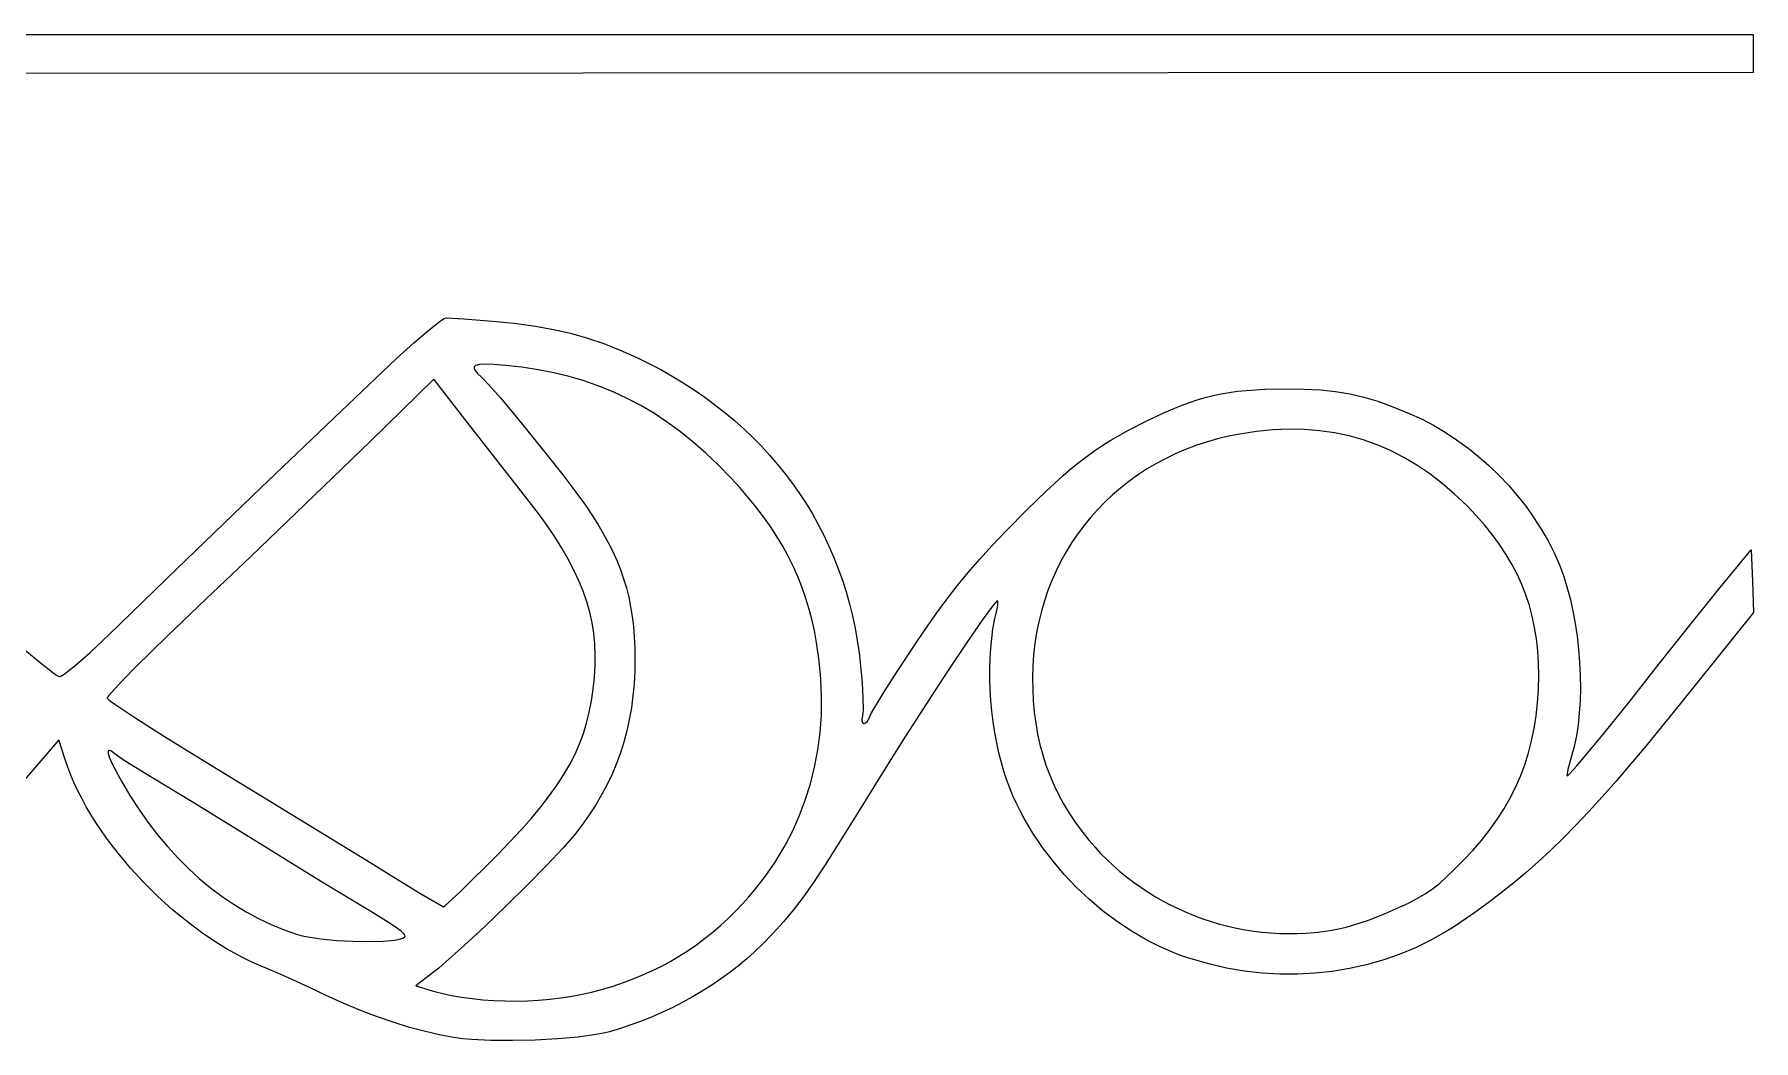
# Model space of a CAD drawing. Extents: x 0 to 2298, y -1889 to 396.
# Drawn here: x 1303 to 2298, y -218 to 365 of the extents above; entities that cross this region are included whole.
import ezdxf

# ---------------------------------------------------------------- set-up
doc = ezdxf.new("R2010")
doc.units = 0

msp = doc.modelspace()

# ---------------------------------------------------------------- linework, layer by layer
at = {"layer": 'Layer 1'}
for p, q in [((1162.2583, 365.0063), (2298.0583, 365.0063)), ((2298.0583, 365.0063), (2298.0583, 353.9145)), ((2298.0583, 353.9145), (2298.0583, 342.8227)), ((2298.0583, 342.8227), (1162.2583, 342.379028)), ((1537.963328, 198.986012), (1540.129264, 200.371195)), ((1540.129264, 200.371195), (1541.37752, 200.854298)), ((1541.37752, 200.854298), (1551.415577, 200.161061)), ((1551.415577, 200.161061), (1570.43802, 198.635938)), ((1522.566493, 186.348253), (1531.367157, 193.894161)), ((1531.367157, 193.894161), (1535.001897, 196.794938)), ((1535.001897, 196.794938), (1537.963328, 198.986012)), ((1570.43802, 198.635938), (1582.033723, 197.476066)), ((1582.033723, 197.476066), (1592.95092, 195.970441)), ((1592.95092, 195.970441), (1603.322192, 194.085268)), ((1603.322192, 194.085268), (1613.28012, 191.786752)), ((1613.28012, 191.786752), (1622.957286, 189.041096)), ((1512.53882, 177.117798), (1522.566493, 186.348253)), ((1622.957286, 189.041096), (1632.48627, 185.814506)), ((1632.48627, 185.814506), (1641.999654, 182.073185)), ((1641.999654, 182.073185), (1651.63002, 177.783338)), ((1480.424711, 146.667148), (1512.53882, 177.117798)), ((1557.647814, 172.656227), (1557.372034, 172.106673)), ((1557.372034, 172.106673), (1557.400411, 171.442086)), ((1557.400411, 171.442086), (1557.723847, 170.658239)), ((1558.23685, 173.094971), (1557.647814, 172.656227)), ((1557.723847, 170.658239), (1559.219499, 168.715873)), ((1559.148241, 173.427129), (1558.23685, 173.094971)), ((1560.391085, 173.656927), (1559.148241, 173.427129)), ((1563.907528, 173.826337), (1560.391085, 173.656927)), ((1568.85897, 173.636996), (1563.907528, 173.826337)), ((1575.3182, 173.1227), (1568.85897, 173.636996)), ((1584.996321, 172.105162), (1575.3182, 173.1227)), ((1594.407662, 170.711976), (1584.996321, 172.105162)), ((1603.566194, 168.936645), (1594.407662, 170.711976)), ((1651.63002, 177.783338), (1658.61561, 174.352861)), ((1658.61561, 174.352861), (1665.429177, 170.759704)), ((1665.429177, 170.759704), (1672.068975, 167.006262)), ((1534.0573, 165.13714), (1497.2325, 129.19974)), ((1553.357, 140.29154), (1534.0573, 165.13714)), ((1559.219499, 168.715873), (1561.7862, 166.24578)), ((1561.7862, 166.24578), (1565.943457, 161.952038)), ((1565.943457, 161.952038), (1572.583371, 154.356751)), ((1612.485892, 166.772667), (1603.566194, 168.936645)), ((1621.180728, 164.213545), (1612.485892, 166.772667)), ((1629.664674, 161.252778), (1621.180728, 164.213545)), ((1637.951703, 157.883867), (1629.664674, 161.252778)), ((1672.068975, 167.006262), (1678.533257, 163.094933)), ((1678.533257, 163.094933), (1684.820277, 159.028112)), ((2004.473708, 158.740063), (2015.29686, 159.392568)), ((2015.29686, 159.392568), (2027.419824, 159.592738)), ((2027.419824, 159.592738), (2038.059289, 159.446725)), ((2038.059289, 159.446725), (2047.565312, 158.965358)), ((1572.583371, 154.356751), (1580.944248, 144.40099)), ((1646.055787, 154.100313), (1637.951703, 157.883867)), ((1653.990901, 149.895616), (1646.055787, 154.100313)), ((1661.771015, 145.263277), (1653.990901, 149.895616)), ((1684.820277, 159.028112), (1690.928287, 154.808197)), ((1690.928287, 154.808197), (1696.855541, 150.437584)), ((1696.855541, 150.437584), (1702.600292, 145.918669)), ((1957.116929, 145.962852), (1966.900252, 150.046888)), ((1966.900252, 150.046888), (1971.574192, 151.768174)), ((1971.574192, 151.768174), (1976.163642, 153.288636)), ((1976.163642, 153.288636), (1980.714097, 154.618025)), ((1980.714097, 154.618025), (1985.271049, 155.766088)), ((1985.271049, 155.766088), (1989.879993, 156.742575)), ((1989.879993, 156.742575), (1994.586421, 157.557233)), ((1994.586421, 157.557233), (1999.435829, 158.219813)), ((1999.435829, 158.219813), (2004.473708, 158.740063)), ((2047.565312, 158.965358), (2056.260247, 158.083646)), ((2056.260247, 158.083646), (2064.466449, 156.736599)), ((2064.466449, 156.736599), (2072.506273, 154.859226)), ((2072.506273, 154.859226), (2080.702074, 152.386535)), ((2080.702074, 152.386535), (2089.376206, 149.253536)), ((1433.981195, 102.220148), (1480.424711, 146.667148)), ((1589.2944, 94.37144), (1553.357, 140.29154)), ((1580.944248, 144.40099), (1590.264394, 133.025826)), ((1669.410104, 140.196797), (1661.771015, 145.263277)), ((1676.922139, 134.689677), (1669.410104, 140.196797)), ((1702.600292, 145.918669), (1708.160794, 141.25385)), ((1708.160794, 141.25385), (1713.535299, 136.445522)), ((1935.85533, 135.493249), (1946.449724, 140.958538)), ((1946.449724, 140.958538), (1957.116929, 145.962852)), ((2089.376206, 149.253536), (2098.851024, 145.395238)), ((2098.851024, 145.395238), (2105.910788, 142.154304)), ((2105.910788, 142.154304), (2112.850967, 138.517898)), ((1590.264394, 133.025826), (1599.782116, 121.172332)), ((1684.321094, 128.735416), (1676.922139, 134.689677)), ((1713.535299, 136.445522), (1718.722062, 131.496083)), ((1718.722062, 131.496083), (1723.719334, 126.407928)), ((1921.468277, 126.942719), (1926.124015, 129.887568)), ((1926.124015, 129.887568), (1935.85533, 135.493249)), ((1987.756157, 130.567311), (1981.441346, 128.764015)), ((1994.21062, 132.119255), (1987.756157, 130.567311)), ((2000.7999, 133.41424), (1994.21062, 132.119255)), ((2010.495332, 134.856665), (2000.7999, 133.41424)), ((2019.95452, 135.771687), (2010.495332, 134.856665)), ((2029.185586, 136.157031), (2019.95452, 135.771687)), ((2038.196656, 136.010423), (2029.185586, 136.157031)), ((2046.995854, 135.329588), (2038.196656, 136.010423)), ((2055.591302, 134.112252), (2046.995854, 135.329588)), ((2063.991126, 132.35614), (2055.591302, 134.112252)), ((2072.20345, 130.058977), (2063.991126, 132.35614)), ((2080.236397, 127.218491), (2072.20345, 130.058977)), ((2112.850967, 138.517898), (2119.650763, 134.506494)), ((2119.650763, 134.506494), (2126.289379, 130.140563)), ((2126.289379, 130.140563), (2132.746019, 125.440577)), ((1497.2325, 129.19974), (1454.251762, 87.605477)), ((1599.782116, 121.172332), (1608.73572, 109.781579)), ((1691.62094, 122.327516), (1684.321094, 128.735416)), ((1698.835651, 115.459477), (1691.62094, 122.327516)), ((1723.719334, 126.407928), (1728.525371, 121.183454)), ((1728.525371, 121.183454), (1733.138424, 115.825059)), ((1907.794824, 117.111201), (1912.349176, 120.59028)), ((1912.349176, 120.59028), (1916.891829, 123.855537)), ((1916.891829, 123.855537), (1921.468277, 126.942719)), ((1963.383157, 121.902061), (1957.675287, 119.149406)), ((1969.250013, 124.425784), (1963.383157, 121.902061)), ((1975.27102, 126.71497), (1969.250013, 124.425784)), ((1981.441346, 128.764015), (1975.27102, 126.71497)), ((2088.098091, 123.832405), (2080.236397, 127.218491)), ((2095.796657, 119.898446), (2088.098091, 123.832405)), ((2103.340219, 115.414338), (2095.796657, 119.898446)), ((2132.746019, 125.440577), (2138.999885, 120.427009)), ((2138.999885, 120.427009), (2145.030182, 115.12033)), ((1608.73572, 109.781579), (1616.363512, 99.794637)), ((1705.9792, 108.1248), (1698.835651, 115.459477)), ((1733.138424, 115.825059), (1737.556748, 110.335138)), ((1737.556748, 110.335138), (1741.778595, 104.716088)), ((1898.46905, 109.3686), (1903.18328, 113.382555)), ((1903.18328, 113.382555), (1907.794824, 117.111201)), ((1941.553925, 109.573909), (1936.530333, 105.961584)), ((1946.755838, 112.979725), (1941.553925, 109.573909)), ((1952.131236, 116.173426), (1946.755838, 112.979725)), ((1957.675287, 119.149406), (1952.131236, 116.173426)), ((2110.7369, 110.377809), (2103.340219, 115.414338)), ((2117.994824, 104.786582), (2110.7369, 110.377809)), ((2145.030182, 115.12033), (2150.816112, 109.541013)), ((2150.816112, 109.541013), (2156.336878, 103.709529)), ((1385.166742, 55.235973), (1433.981195, 102.220148)), ((1616.363512, 99.794637), (1621.9038, 92.15258)), ((1711.184936, 102.41073), (1705.9792, 108.1248)), ((1716.075788, 96.737929), (1711.184936, 102.41073)), ((1741.778595, 104.716088), (1745.802219, 98.970306)), ((1877.675399, 89.744776), (1888.550558, 100.341777)), ((1888.550558, 100.341777), (1898.46905, 109.3686)), ((1931.689893, 102.148354), (1927.03744, 98.139826)), ((1936.530333, 105.961584), (1931.689893, 102.148354)), ((2125.122116, 98.638384), (2117.994824, 104.786582)), ((2156.336878, 103.709529), (2161.571683, 97.646351)), ((1594.687297, 87.32515), (1589.2944, 94.37144)), ((1621.9038, 92.15258), (1625.625015, 86.637555)), ((1720.659232, 91.090475), (1716.075788, 96.737929)), ((1724.942741, 85.452445), (1720.659232, 91.090475)), ((1745.802219, 98.970306), (1749.625873, 93.100187)), ((1749.625873, 93.100187), (1753.24781, 87.10813)), ((1865.479624, 77.291638), (1877.675399, 89.744776)), ((1922.577808, 93.941604), (1918.315829, 89.559295)), ((1927.03744, 98.139826), (1922.577808, 93.941604)), ((2132.1269, 91.93094), (2125.122116, 98.638384)), ((2137.457411, 86.325783), (2132.1269, 91.93094)), ((2161.571683, 97.646351), (2166.499731, 91.371951)), ((2166.499731, 91.371951), (2171.100226, 84.906801)), ((1454.251762, 87.605477), (1427.853286, 62.31617)), ((1599.64053, 80.47936), (1594.687297, 87.32515)), ((1604.161573, 73.810998), (1599.64053, 80.47936)), ((1625.625015, 86.637555), (1629.056696, 81.224564)), ((1629.056696, 81.224564), (1632.205666, 75.890861)), ((1728.933789, 79.807917), (1724.942741, 85.452445)), ((1732.63985, 74.140967), (1728.933789, 79.807917)), ((1753.24781, 87.10813), (1756.666284, 80.996529)), ((1756.666284, 80.996529), (1759.879547, 74.767783)), ((1910.404167, 80.264833), (1906.76415, 75.363893)), ((1914.256337, 84.998503), (1910.404167, 80.264833)), ((1918.315829, 89.559295), (1914.256337, 84.998503)), ((2142.389853, 80.729075), (2137.457411, 86.325783)), ((2146.931698, 75.123268), (2142.389853, 80.729075)), ((2171.100226, 84.906801), (2175.352369, 78.271372)), ((1608.2579, 67.296993), (1604.161573, 73.810998)), ((1632.205666, 75.890861), (1635.078752, 70.613699)), ((1635.078752, 70.613699), (1637.682775, 65.370331)), ((1736.068399, 68.435673), (1732.63985, 74.140967)), ((1759.879547, 74.767783), (1762.885854, 68.424287)), ((1857.405146, 68.7817), (1865.479624, 77.291638)), ((1903.341122, 70.301286), (1900.139915, 65.082618)), ((1906.76415, 75.363893), (1903.341122, 70.301286)), ((2151.090422, 69.490817), (2146.931698, 75.123268)), ((2175.352369, 78.271372), (2179.235364, 71.486137)), ((2179.235364, 71.486137), (2182.728415, 64.571569)), ((1427.853286, 62.31617), (1402.2867, 38.02514)), ((1611.936985, 60.914272), (1608.2579, 67.296993)), ((1615.206302, 54.639762), (1611.936985, 60.914272)), ((1637.682775, 65.370331), (1640.02456, 60.138012)), ((1640.02456, 60.138012), (1642.110931, 54.893994)), ((1739.226909, 62.676113), (1736.068399, 68.435673)), ((1742.122855, 56.846362), (1739.226909, 62.676113)), ((1762.885854, 68.424287), (1765.683458, 61.968437)), ((1765.683458, 61.968437), (1768.270611, 55.402632)), ((1843.56468, 53.290433), (1850.172955, 60.872286)), ((1850.172955, 60.872286), (1857.405146, 68.7817)), ((1900.139915, 65.082618), (1897.165362, 59.713495)), ((2154.873497, 63.814172), (2151.090422, 69.490817)), ((2158.288399, 58.075786), (2154.873497, 63.814172)), ((2182.728415, 64.571569), (2185.810724, 57.548138)), ((2277.872644, 43.350738), (2296.950544, 66.421638)), ((2296.950544, 66.421638), (2297.616052, 48.231038)), ((1345.93982, 17.173798), (1385.166742, 55.235973)), ((1618.073325, 48.450392), (1615.206302, 54.639762)), ((1642.110931, 54.893994), (1643.948713, 49.61553)), ((1744.76371, 50.9305), (1742.122855, 56.846362)), ((1747.15695, 44.912603), (1744.76371, 50.9305)), ((1768.270611, 55.402632), (1770.645567, 48.729266)), ((1837.361949, 45.763176), (1843.56468, 53.290433)), ((1894.422299, 54.199522), (1891.915557, 48.546304)), ((1897.165362, 59.713495), (1894.422299, 54.199522)), ((2161.3426, 52.258112), (2158.288399, 58.075786)), ((2164.043575, 46.343602), (2161.3426, 52.258112)), ((2185.810724, 57.548138), (2188.108267, 51.428207)), ((2188.108267, 51.428207), (2190.173791, 44.921255)), ((1620.545527, 42.32309), (1618.073325, 48.450392)), ((1622.630384, 36.234783), (1620.545527, 42.32309)), ((1643.948713, 49.61553), (1645.544728, 44.279874)), ((1645.544728, 44.279874), (1646.905801, 38.864279)), ((1749.310047, 38.776748), (1747.15695, 44.912603)), ((1770.645567, 48.729266), (1772.806579, 41.950737)), ((1772.806579, 41.950737), (1774.751901, 35.069441)), ((1831.34639, 38.017551), (1837.361949, 45.763176)), ((1889.64997, 42.759448), (1887.630373, 36.844558)), ((1891.915557, 48.546304), (1889.64997, 42.759448)), ((2166.398798, 40.31471), (2164.043575, 46.343602)), ((2168.415742, 34.153886), (2166.398798, 40.31471)), ((2190.173791, 44.921255), (2192.004048, 38.087398)), ((2260.014832, 20.973051), (2277.872644, 43.350738)), ((2297.616052, 48.231038), (2298.28156, 30.040438)), ((1402.2867, 38.02514), (1379.676767, 16.378818)), ((1624.335369, 30.162399), (1622.630384, 36.234783)), ((1625.667955, 24.082866), (1624.335369, 30.162399)), ((1646.905801, 38.864279), (1648.038756, 33.345999)), ((1648.038756, 33.345999), (1648.950417, 27.702286)), ((1751.230477, 32.507014), (1749.310047, 38.776748)), ((1752.925713, 26.087476), (1751.230477, 32.507014)), ((1774.751901, 35.069441), (1776.479786, 28.087775)), ((1825.29963, 29.780596), (1831.34639, 38.017551)), ((1857.566299, 33.755352), (1851.496134, 25.485884)), ((1859.41302, 35.943276), (1857.566299, 33.755352)), ((1858.786019, 25.589503), (1859.93284, 30.484138)), ((1860.009435, 36.505327), (1859.41302, 35.943276)), ((1859.93284, 30.484138), (1860.470099, 32.952066)), ((1860.376512, 36.695548), (1860.009435, 36.505327)), ((1860.584917, 36.574232), (1860.376512, 36.695548)), ((1860.470099, 32.952066), (1860.736996, 34.920861)), ((1860.712732, 36.224147), (1860.584917, 36.574232)), ((1860.736996, 34.920861), (1860.712732, 36.224147)), ((1885.861598, 30.807239), (1884.348479, 24.653098)), ((1887.630373, 36.844558), (1885.861598, 30.807239)), ((2170.101881, 27.843585), (2168.415742, 34.153886)), ((2192.004048, 38.087398), (2193.595787, 30.986754)), ((2193.595787, 30.986754), (2194.94576, 23.679439)), ((2298.28156, 30.040438), (2255.02356, -23.865662)), ((1626.635617, 17.973112), (1625.667955, 24.082866)), ((1648.950417, 27.702286), (1649.647608, 21.910395)), ((1649.647608, 21.910395), (1650.137153, 15.947578)), ((1754.403229, 19.502212), (1752.925713, 26.087476)), ((1776.479786, 28.087775), (1777.988487, 21.008135)), ((1777.988487, 21.008135), (1779.276258, 13.832918)), ((1812.239024, 10.740838), (1819.003299, 20.779346)), ((1819.003299, 20.779346), (1825.29963, 29.780596)), ((1851.496134, 25.485884), (1842.711942, 12.713826)), ((1857.091595, 14.985245), (1857.839696, 20.411832)), ((1857.839696, 20.411832), (1858.786019, 25.589503)), ((1884.348479, 24.653098), (1883.09585, 18.387739)), ((2171.464691, 21.366257), (2170.101881, 27.843585)), ((2172.511643, 14.704357), (2171.464691, 21.366257)), ((2194.94576, 23.679439), (2196.050716, 16.22557)), ((2243.488044, 0.092738), (2260.014832, 20.973051)), ((1335.097597, 6.938162), (1345.93982, 17.173798)), ((1379.676767, 16.378818), (1361.330237, -1.71121)), ((1627.245828, 11.810064), (1626.635617, 17.973112)), ((1627.506063, 5.570651), (1627.245828, 11.810064)), ((1650.137153, 15.947578), (1650.425876, 9.791088)), ((1755.6705, 12.7353), (1754.403229, 19.502212)), ((1757.246691, 2.082108), (1755.6705, 12.7353)), ((1779.276258, 13.832918), (1780.341351, 6.56452)), ((1802.762499, -3.557186), (1812.239024, 10.740838)), ((1842.711942, 12.713826), (1831.759651, -3.734139)), ((1856.539442, 9.343863), (1857.091595, 14.985245)), ((1882.108544, 12.016769), (1881.391395, 5.545792)), ((1883.09585, 18.387739), (1882.108544, 12.016769)), ((2173.250213, 7.840335), (2172.511643, 14.704357)), ((2196.050716, 16.22557), (2196.907406, 8.685264)), ((1296.227793, 9.09069), (1306.120283, 1.035261)), ((1306.120283, 1.035261), (1313.35074, -4.6077)), ((1326.251891, -0.822625), (1335.097597, 6.938162)), ((1627.423796, -0.768199), (1627.506063, 5.570651)), ((1650.5206, 3.41818), (1650.392676, -4.01327)), ((1650.425876, 9.791088), (1650.5206, 3.41818)), ((1758.235038, -8.48725), (1757.246691, 2.082108)), ((1780.341351, 6.56452), (1781.18202, -0.794662)), ((1856.013881, -2.446806), (1856.180962, 3.521806)), ((1856.180962, 3.521806), (1856.539442, 9.343863)), ((1881.391395, 5.545792), (1880.949236, -1.019586)), ((2173.687874, 0.756645), (2173.250213, 7.840335)), ((2173.8321, -6.56426), (2173.687874, 0.756645)), ((2196.907406, 8.685264), (2197.51258, 1.118638)), ((2197.51258, 1.118638), (2197.86299, -6.414191)), ((2226.216035, -21.945265), (2243.488044, 0.092738)), ((1313.35074, -4.6077), (1315.642755, -6.264539)), ((1315.642755, -6.264539), (1316.87932, -7.006302)), ((1316.87932, -7.006302), (1317.327542, -7.010147)), ((1317.327542, -7.010147), (1318.000632, -6.7771)), ((1318.000632, -6.7771), (1319.985025, -5.630225)), ((1319.985025, -5.630225), (1322.759708, -3.62547)), ((1322.759708, -3.62547), (1326.251891, -0.822625)), ((1354.334172, -8.831198), (1349.098064, -14.352413)), ((1361.330237, -1.71121), (1354.334172, -8.831198)), ((1626.271405, -14.368869), (1627.0065, -7.22956)), ((1627.0065, -7.22956), (1627.423796, -0.768199)), ((1650.392676, -4.01327), (1650.006736, -11.257222)), ((1758.640417, -18.956525), (1758.235038, -8.48725)), ((1781.18202, -0.794662), (1782.041636, -10.701024)), ((1794.82494, -15.962676), (1802.762499, -3.557186)), ((1831.759651, -3.734139), (1819.185186, -23.031332)), ((1856.035923, -8.527852), (1856.013881, -2.446806)), ((1856.244815, -14.687212), (1856.035923, -8.527852)), ((1880.949236, -1.019586), (1880.7869, -7.67376)), ((1880.7869, -7.67376), (1880.867976, -14.535455)), ((2173.67038, -14.525771), (2173.8321, -6.56426)), ((2197.86299, -6.414191), (2197.955385, -13.853106)), ((1345.049944, -19.119048), (1344.8312, -19.65226)), ((1344.8312, -19.65226), (1346.073828, -20.803037)), ((1345.853284, -18.038289), (1345.049944, -19.119048)), ((1349.098064, -14.352413), (1345.853284, -18.038289)), ((1625.295517, -21.179318), (1626.271405, -14.368869)), ((1649.359532, -18.323752), (1648.447814, -25.222932)), ((1650.006736, -11.257222), (1649.359532, -18.323752)), ((1758.4677, -29.309469), (1758.640417, -18.956525)), ((1782.041636, -10.701024), (1782.568495, -19.484337)), ((1782.568495, -19.484337), (1782.679412, -26.187937)), ((1789.216649, -25.165409), (1794.82494, -15.962676)), ((1856.638281, -20.890766), (1856.244815, -14.687212)), ((1880.867976, -14.535455), (1881.196343, -21.233047)), ((2173.183054, -22.277361), (2173.67038, -14.525771)), ((2197.955385, -13.853106), (2197.786515, -21.137991)), ((1346.073828, -20.803037), (1349.323379, -23.160048)), ((1349.323379, -23.160048), (1360.969764, -30.910455)), ((1622.51088, -34.016408), (1624.051216, -27.7116)), ((1624.051216, -27.7116), (1625.295517, -21.179318)), ((1648.447814, -25.222932), (1647.268333, -31.964838)), ((1757.721763, -39.529834), (1758.4677, -29.309469)), ((1782.2912, -29.855162), (1781.961912, -31.577859)), ((1782.552896, -28.460888), (1782.2912, -29.855162)), ((1782.679412, -26.187937), (1782.552896, -28.460888)), ((1786.04855, -31.577859), (1786.727924, -29.855162)), ((1786.727924, -29.855162), (1787.532947, -28.156297)), ((1787.532947, -28.156297), (1789.216649, -25.165409)), ((1819.185186, -23.031332), (1805.534473, -44.351069)), ((1857.214047, -27.104393), (1856.638281, -20.890766)), ((1857.969839, -33.293974), (1857.214047, -27.104393)), ((1881.196343, -21.233047), (1881.774926, -27.774011)), ((1881.774926, -27.774011), (1882.606649, -34.165821)), ((2171.218584, -37.184574), (2172.366871, -29.827479)), ((2172.366871, -29.827479), (2173.183054, -22.277361)), ((2197.353133, -28.208728), (2196.651987, -35.0052)), ((2197.786515, -21.137991), (2197.353133, -28.208728)), ((2209.13121, -43.109803), (2226.216035, -21.945265)), ((2255.02356, -23.865662), (2235.851638, -47.394562)), ((1360.969764, -30.910455), (1378.023393, -41.738839)), ((1620.646888, -40.144436), (1622.51088, -34.016408)), ((1645.817838, -38.559543), (1644.093081, -45.01712)), ((1647.268333, -31.964838), (1645.817838, -38.559543)), ((1756.40748, -49.601372), (1757.721763, -39.529834)), ((1781.961912, -31.577859), (1781.986175, -32.988597)), ((1781.986175, -32.988597), (1782.384787, -33.941798)), ((1782.384787, -33.941798), (1782.730973, -34.201328)), ((1782.730973, -34.201328), (1783.178544, -34.291882)), ((1783.178544, -34.291882), (1784.107483, -33.941798)), ((1784.107483, -33.941798), (1785.11961, -32.988597)), ((1785.11961, -32.988597), (1786.04855, -31.577859)), ((1858.903381, -39.425387), (1857.969839, -33.293974)), ((1860.012398, -45.464513), (1858.903381, -39.425387)), ((1882.606649, -34.165821), (1883.694436, -40.41595)), ((2169.734943, -44.357095), (2171.218584, -37.184574)), ((2196.651987, -35.0052), (2195.679828, -41.467291)), ((1316.878002, -43.831932), (1284.268102, -81.765932)), ((1320.649212, -55.145532), (1316.878002, -43.831932)), ((1378.023393, -41.738839), (1398.7373, -54.48056)), ((1615.83745, -52.072925), (1618.431618, -46.146377)), ((1618.431618, -46.146377), (1620.646888, -40.144436)), ((1644.093081, -45.01712), (1642.090813, -51.347645)), ((1754.529726, -59.507835), (1756.40748, -49.601372)), ((1805.534473, -44.351069), (1791.35344, -66.86667)), ((1861.294617, -51.377231), (1860.012398, -45.464513)), ((1883.694436, -40.41595), (1885.041212, -46.531873)), ((1885.041212, -46.531873), (1886.649903, -52.521065)), ((2167.912698, -51.353489), (2169.734943, -44.357095)), ((2194.433407, -47.534884), (2192.909474, -53.147862)), ((2195.679828, -41.467291), (2194.433407, -47.534884)), ((2195.914653, -58.867096), (2209.13121, -43.109803)), ((2235.851638, -47.394562), (2227.02006, -57.928897)), ((1322.189656, -59.67287), (1320.649212, -55.145532)), ((1323.936241, -64.224216), (1322.189656, -59.67287)), ((1345.561235, -50.269506), (1345.460607, -50.828429)), ((1345.460607, -50.828429), (1345.551702, -51.652516)), ((1345.551702, -51.652516), (1346.311663, -54.096181)), ((1345.852937, -49.975746), (1345.561235, -50.269506)), ((1346.335062, -49.94715), (1345.852937, -49.975746)), ((1346.311663, -54.096181), (1347.846317, -57.600499)), ((1347.006961, -50.183717), (1346.335062, -49.94715)), ((1347.867983, -50.685448), (1347.006961, -50.183717)), ((1347.846317, -57.600499), (1350.160863, -62.165472)), ((1350.1548, -52.4844), (1347.867983, -50.685448)), ((1353.035168, -54.498256), (1350.1548, -52.4844)), ((1357.891282, -57.61435), (1353.035168, -54.498256)), ((1370.7855, -65.5727), (1357.891282, -57.61435)), ((1398.7373, -54.48056), (1495.0141, -113.48896)), ((1609.401934, -63.902613), (1612.836762, -57.974772)), ((1612.836762, -57.974772), (1615.83745, -52.072925)), ((1639.807782, -57.561191), (1637.240742, -63.667832)), ((1642.090813, -51.347645), (1639.807782, -57.561191)), ((1752.093375, -69.232975), (1754.529726, -59.507835)), ((1862.747763, -57.129421), (1861.294617, -51.377231)), ((1864.36956, -62.686962), (1862.747763, -57.129421)), ((1886.649903, -52.521065), (1888.523431, -58.390997)), ((1888.523431, -58.390997), (1890.664723, -64.149146)), ((2163.2394, -64.851698), (2165.7486, -58.182208)), ((2165.7486, -58.182208), (2167.912698, -51.353489)), ((2192.909474, -53.147862), (2190.746574, -60.995313)), ((2191.907312, -63.301219), (2195.914653, -58.867096)), ((2227.02006, -57.928897), (2218.611247, -67.723309)), ((1325.881941, -68.79238), (1323.936241, -64.224216)), ((1328.019727, -73.370173), (1325.881941, -68.79238)), ((1350.160863, -62.165472), (1353.2605, -67.7911)), ((1353.2605, -67.7911), (1358.12069, -76.028445)), ((1395.6588, -80.574375), (1370.7855, -65.5727)), ((1605.505343, -69.907141), (1609.401934, -63.902613)), ((1634.386441, -69.677642), (1631.24163, -75.600695)), ((1637.240742, -63.667832), (1634.386441, -69.677642)), ((1749.103301, -78.760544), (1752.093375, -69.232975)), ((1791.35344, -66.86667), (1777.188012, -89.751452)), ((1865.889573, -67.208258), (1864.36956, -62.686962)), ((1867.576491, -71.701569), (1865.889573, -67.208258)), ((1890.664723, -64.149146), (1893.076703, -69.802986)), ((2160.381848, -71.370408), (2163.2394, -64.851698)), ((2190.226647, -63.536037), (2190.161656, -64.305972)), ((2190.161656, -64.305972), (2190.247444, -64.683362)), ((2190.746574, -60.995313), (2190.226647, -63.536037)), ((2190.247444, -64.683362), (2190.755186, -64.409208)), ((2190.755186, -64.409208), (2191.907312, -63.301219)), ((2218.611247, -67.723309), (2210.565083, -76.837915)), ((1330.342573, -77.950405), (1328.019727, -73.370173)), ((1332.843452, -82.525887), (1330.342573, -77.950405)), ((1358.12069, -76.028445), (1363.213225, -83.932711)), ((1596.216389, -82.34903), (1601.119368, -76.039049)), ((1601.119368, -76.039049), (1605.505343, -69.907141)), ((1631.24163, -75.600695), (1627.80306, -81.447065)), ((1745.564379, -88.074294), (1749.103301, -78.760544)), ((1869.425643, -76.162304), (1867.576491, -71.701569)), ((1871.432358, -80.585872), (1869.425643, -76.162304)), ((1893.076703, -69.802986), (1895.762295, -75.359989)), ((1895.762295, -75.359989), (1898.724424, -80.82763)), ((2153.608693, -83.989287), (2157.172696, -77.746788)), ((2157.172696, -77.746788), (2160.381848, -71.370408)), ((2210.565083, -76.837915), (2202.821451, -85.332832)), ((1335.515337, -87.089427), (1332.843452, -82.525887)), ((1338.351201, -91.633838), (1335.515337, -87.089427)), ((1363.213225, -83.932711), (1368.53128, -91.498373)), ((1432.0122, -103.063), (1395.6588, -80.574375)), ((1584.748931, -95.705988), (1590.768784, -88.887779)), ((1590.768784, -88.887779), (1596.216389, -82.34903)), ((1624.067481, -87.226827), (1620.031644, -92.950054)), ((1627.80306, -81.447065), (1624.067481, -87.226827)), ((1741.481483, -97.157976), (1745.564379, -88.074294)), ((1873.591965, -84.967685), (1871.432358, -80.585872)), ((1875.899792, -89.303152), (1873.591965, -84.967685)), ((1880.941421, -97.816687), (1875.899792, -89.303152)), ((1898.724424, -80.82763), (1901.966014, -86.213384)), ((1901.966014, -86.213384), (1905.48999, -91.524724)), ((2149.686591, -90.106352), (2153.608693, -83.989287)), ((2202.821451, -85.332832), (2195.320232, -93.268175)), ((1344.486757, -100.636511), (1338.351201, -91.633838)), ((1368.53128, -91.498373), (1374.068031, -98.719906)), ((1374.068031, -98.719906), (1379.816655, -105.591788)), ((1578.129211, -102.85435), (1584.748931, -95.705988)), ((1615.6923, -98.62682), (1608.989126, -106.299224)), ((1620.031644, -92.950054), (1615.6923, -98.62682)), ((1736.859487, -105.995344), (1741.481483, -97.157976)), ((1777.188012, -89.751452), (1768.26777, -104.16906)), ((1886.519876, -106.089758), (1880.941421, -97.816687)), ((1905.48999, -91.524724), (1909.299278, -96.769125)), ((1909.299278, -96.769125), (1913.3968, -101.95406)), ((2140.75509, -101.997979), (2145.40314, -96.106433)), ((2145.40314, -96.106433), (2149.686591, -90.106352)), ((2195.320232, -93.268175), (2188.00131, -100.704062)), ((1351.193902, -109.476387), (1344.486757, -100.636511)), ((1358.416422, -118.09595), (1351.193902, -109.476387)), ((1379.816655, -105.591788), (1385.770328, -112.108492)), ((1470.029362, -126.549881), (1432.0122, -103.063)), ((1570.882, -110.38356), (1578.129211, -102.85435)), ((1608.989126, -106.299224), (1599.584927, -116.290506)), ((1731.703267, -114.570148), (1736.859487, -105.995344)), ((1768.26777, -104.16906), (1760.605754, -116.246994)), ((1892.597788, -114.085646), (1886.519876, -106.089758)), ((1913.3968, -101.95406), (1916.728684, -105.821364)), ((1916.728684, -105.821364), (1920.190589, -109.560716)), ((2130.3522, -113.48926), (2135.739194, -107.789439)), ((2135.739194, -107.789439), (2140.75509, -101.997979)), ((2180.804568, -107.700608), (2173.669888, -114.31793)), ((2188.00131, -100.704062), (2180.804568, -107.700608)), ((1366.0981, -126.437682), (1358.416422, -118.09595)), ((1385.770328, -112.108492), (1391.922226, -118.264496)), ((1391.922226, -118.264496), (1398.265525, -124.054275)), ((1495.0141, -113.48896), (1511.901381, -123.956848)), ((1549.252978, -131.790436), (1570.882, -110.38326)), ((1570.882, -110.38326), (1570.882, -110.38356)), ((1599.584927, -116.290506), (1588.314186, -127.779179)), ((1726.017696, -122.866141), (1731.703267, -114.570148)), ((1760.605754, -116.246994), (1753.900408, -126.390798)), ((1899.137785, -121.767629), (1892.597788, -114.085646)), ((1920.190589, -109.560716), (1923.777357, -113.170249)), ((1923.777357, -113.170249), (1927.48383, -116.648094)), ((1927.48383, -116.648094), (1931.304849, -119.992382)), ((2120.539431, -123.180722), (2125.148157, -118.756135)), ((2125.148157, -118.756135), (2130.3522, -113.48926)), ((2173.669888, -114.31793), (2166.537154, -120.616143)), ((1374.182718, -134.444065), (1366.0981, -126.437682)), ((1398.265525, -124.054275), (1404.793401, -129.472305)), ((1498.563, -143.8808), (1470.029362, -126.549881)), ((1511.901381, -123.956848), (1525.960225, -132.51141)), ((1588.314186, -127.779179), (1576.011388, -139.943758)), ((1719.807649, -130.867074), (1726.017696, -122.866141)), ((1753.900408, -126.390798), (1747.850175, -135.006014)), ((1906.102498, -129.098987), (1899.137785, -121.767629)), ((1913.454556, -136.043001), (1906.102498, -129.098987)), ((1931.304849, -119.992382), (1935.235255, -123.201245)), ((1935.235255, -123.201245), (1939.269889, -126.272815)), ((1939.269889, -126.272815), (1943.403592, -129.205222)), ((1943.403592, -129.205222), (1947.631207, -131.9966)), ((2112.24485, -130.126951), (2116.310252, -126.919001)), ((2116.310252, -126.919001), (2120.539431, -123.180722)), ((2159.346248, -126.655365), (2152.037052, -132.495712)), ((2166.537154, -120.616143), (2159.346248, -126.655365)), ((1382.614061, -142.057583), (1374.182718, -134.444065)), ((1404.793401, -129.472305), (1411.499031, -134.513061)), ((1411.499031, -134.513061), (1418.375591, -139.17102)), ((1418.375591, -139.17102), (1425.416256, -143.440656)), ((1525.960225, -132.51141), (1539.6031, -140.55296)), ((1540.455783, -140.002703), (1542.431513, -138.272208)), ((1542.431513, -138.272208), (1549.252978, -131.790436)), ((1708.832126, -142.99717), (1713.078, -138.5567)), ((1713.078, -138.5567), (1716.50747, -134.751816)), ((1716.50747, -134.751816), (1719.807649, -130.867074)), ((1747.850175, -135.006014), (1742.153495, -142.498185)), ((1921.15659, -142.56295), (1913.454556, -136.043001)), ((1947.631207, -131.9966), (1951.947574, -134.645078)), ((1951.947574, -134.645078), (1956.347534, -137.148789)), ((1956.347534, -137.148789), (1960.82593, -139.505864)), ((2093.3056, -140.77506), (2098.873599, -138.128627)), ((2098.873599, -138.128627), (2103.742294, -135.575785)), ((2103.742294, -135.575785), (2108.127454, -132.960552)), ((2108.127454, -132.960552), (2112.24485, -130.126951)), ((2144.549451, -138.197299), (2136.823326, -143.820244)), ((2152.037052, -132.495712), (2144.549451, -138.197299)), ((1391.335912, -149.220717), (1382.614061, -142.057583)), ((1400.292054, -155.875951), (1391.335912, -149.220717)), ((1425.416256, -143.440656), (1432.614204, -147.316447)), ((1432.614204, -147.316447), (1439.962609, -150.792867)), ((1509.380946, -150.601729), (1498.563, -143.8808)), ((1539.6031, -140.55296), (1540.455783, -140.002703)), ((1576.011388, -139.943758), (1563.511016, -151.962757)), ((1700.059624, -151.323079), (1704.493968, -147.252088)), ((1704.493968, -147.252088), (1708.832126, -142.99717)), ((1736.508814, -149.272854), (1730.614572, -155.735562)), ((1742.153495, -142.498185), (1736.508814, -149.272854)), ((1929.17123, -148.622115), (1921.15659, -142.56295)), ((1937.461105, -154.183774), (1929.17123, -148.622115)), ((1960.82593, -139.505864), (1965.377602, -141.714434)), ((1965.377602, -141.714434), (1969.997391, -143.772632)), ((1969.997391, -143.772632), (1974.680139, -145.678589)), ((1974.680139, -145.678589), (1979.420687, -147.430435)), ((1979.420687, -147.430435), (1984.213877, -149.026303)), ((1984.213877, -149.026303), (1989.05455, -150.464325)), ((2066.258925, -151.132049), (2075.198236, -148.206585)), ((2075.198236, -148.206585), (2084.595079, -144.615608)), ((2084.595079, -144.615608), (2093.3056, -140.77506)), ((2136.823326, -143.820244), (2128.79856, -149.424662)), ((1409.426272, -161.965766), (1400.292054, -155.875951)), ((1439.962609, -150.792867), (1447.454649, -153.864393)), ((1447.454649, -153.864393), (1455.0835, -156.5255)), ((1455.0835, -156.5255), (1457.793898, -157.281561)), ((1457.793898, -157.281561), (1461.044046, -157.967433)), ((1461.044046, -157.967433), (1468.826939, -159.118207)), ((1468.826939, -159.118207), (1477.758872, -159.957024)), ((1512.94028, -153.009427), (1509.380946, -150.601729)), ((1515.39477, -154.889399), (1512.94028, -153.009427)), ((1514.118902, -159.313615), (1516.0884, -158.74386)), ((1516.8406, -156.322233), (1515.39477, -154.889399)), ((1516.088, -158.7438), (1517.091029, -158.168845)), ((1516.0884, -158.74386), (1516.088, -158.7438)), ((1517.215326, -156.896158), (1516.8406, -156.322233)), ((1517.091029, -158.168845), (1517.328518, -157.80939)), ((1517.373958, -157.388519), (1517.215326, -156.896158)), ((1517.328518, -157.80939), (1517.373958, -157.388519)), ((1563.511016, -151.962757), (1551.647555, -163.01469)), ((1686.14049, -162.448742), (1690.886785, -158.919782)), ((1690.886785, -158.919782), (1695.525197, -155.211769)), ((1695.525197, -155.211769), (1700.059624, -151.323079)), ((1730.614572, -155.735562), (1724.169212, -162.291852)), ((1945.988846, -159.211209), (1937.461105, -154.183774)), ((1950.330238, -161.513117), (1945.988846, -159.211209)), ((1989.05455, -150.464325), (1993.937547, -151.742631)), ((1993.937547, -151.742631), (1998.857709, -152.859353)), ((1998.857709, -152.859353), (2003.809878, -153.812623)), ((2003.809878, -153.812623), (2008.788895, -154.600572)), ((2008.788895, -154.600572), (2013.789602, -155.221333)), ((2013.789602, -155.221333), (2018.806839, -155.673035)), ((2018.806839, -155.673035), (2023.835448, -155.953811)), ((2023.835448, -155.953811), (2028.870271, -156.061793)), ((2028.870271, -156.061793), (2033.906148, -155.995111)), ((2033.906148, -155.995111), (2038.937921, -155.751898)), ((2038.937921, -155.751898), (2043.960432, -155.330285)), ((2043.960432, -155.330285), (2048.968521, -154.728403)), ((2048.968521, -154.728403), (2053.95703, -153.944384)), ((2053.95703, -153.944384), (2058.9208, -152.97636)), ((2058.9208, -152.97636), (2058.921, -152.97606)), ((2058.921, -152.97606), (2062.318298, -152.215232)), ((2062.318298, -152.215232), (2066.258925, -151.132049)), ((2120.257162, -154.896423), (2111.451571, -159.829732)), ((2124.562246, -152.227666), (2120.257162, -154.896423)), ((2128.79856, -149.424662), (2124.562246, -152.227666)), ((1414.042591, -164.780668), (1409.426272, -161.965766)), ((1418.682349, -167.432647), (1414.042591, -164.780668)), ((1423.338516, -169.914512), (1418.682349, -167.432647)), ((1477.758872, -159.957024), (1487.166538, -160.463087)), ((1487.166538, -160.463087), (1496.37663, -160.6156)), ((1496.37663, -160.6156), (1504.715842, -160.393765)), ((1504.715842, -160.393765), (1511.510868, -159.776784)), ((1511.510868, -159.776784), (1514.118902, -159.313615)), ((1551.647555, -163.01469), (1541.255488, -172.278073)), ((1671.215306, -171.977564), (1676.30865, -168.976009)), ((1676.30865, -168.976009), (1681.282412, -165.800277)), ((1681.282412, -165.800277), (1686.14049, -162.448742)), ((1719.811939, -166.522928), (1715.234671, -170.643195)), ((1724.169212, -162.291852), (1719.811939, -166.522928)), ((1954.717082, -163.667699), (1950.330238, -161.513117)), ((1959.144708, -165.670364), (1954.717082, -163.667699)), ((1963.608443, -167.516523), (1959.144708, -165.670364)), ((1968.103618, -169.201586), (1963.608443, -167.516523)), ((1972.62556, -170.720962), (1968.103618, -169.201586)), ((2093.134899, -168.069295), (2083.667363, -171.369701)), ((2102.403559, -164.221664), (2093.134899, -168.069295)), ((2111.451571, -159.829732), (2102.403559, -164.221664)), ((1428.004067, -172.219074), (1423.338516, -169.914512)), ((1432.671975, -174.339144), (1428.004067, -172.219074)), ((1437.335212, -176.267532), (1432.671975, -174.339144)), ((1443.79966, -178.974608), (1437.335212, -176.267532)), ((1452.4478, -182.783943), (1443.79966, -178.974608)), ((1533.1693, -178.93142), (1523.63035, -186.25201)), ((1536.872004, -175.982344), (1533.1693, -178.93142)), ((1541.255488, -172.278073), (1536.872004, -175.982344)), ((1655.178778, -179.953419), (1660.654269, -177.464644)), ((1660.654269, -177.464644), (1665.998479, -174.806568)), ((1665.998479, -174.806568), (1671.215306, -171.977564)), ((1705.476046, -178.524005), (1700.322636, -182.2709)), ((1710.451383, -174.645829), (1705.476046, -178.524005)), ((1715.234671, -170.643195), (1710.451383, -174.645829)), ((1982.843753, -173.633035), (1972.62556, -170.720962)), ((1993.102566, -175.965716), (1982.843753, -173.633035)), ((2003.380228, -177.721929), (1993.102566, -175.965716)), ((2013.654965, -178.904598), (2003.380228, -177.721929)), ((2023.905005, -179.516648), (2013.654965, -178.904598)), ((2044.243907, -179.040587), (2034.108577, -179.561003)), ((2054.289223, -177.958324), (2044.243907, -179.040587)), ((2064.222752, -176.31714), (2054.289223, -177.958324)), ((2074.022723, -174.119957), (2064.222752, -176.31714)), ((2083.667363, -171.369701), (2074.022723, -174.119957)), ((1462.135795, -187.217198), (1452.4478, -182.783943)), ((1471.719812, -191.796032), (1462.135795, -187.217198)), ((1523.63035, -186.25201), (1533.1693, -189.13588)), ((1533.1693, -189.13588), (1538.586847, -190.576026)), ((1626.078817, -189.810975), (1631.8863, -188.248536)), ((1631.886, -188.248), (1637.925616, -186.420183)), ((1631.8863, -188.248536), (1631.886, -188.248)), ((1637.925616, -186.420183), (1643.818351, -184.429563)), ((1643.818351, -184.429563), (1649.568105, -182.274517)), ((1649.568105, -182.274517), (1655.178778, -179.953419)), ((1695.005123, -185.879688), (1689.537483, -189.343547)), ((1700.322636, -182.2709), (1695.005123, -185.879688)), ((2034.108577, -179.561003), (2023.905005, -179.516648)), ((1481.47453, -196.275208), (1471.719812, -191.796032)), ((1491.234453, -200.385238), (1481.47453, -196.275208)), ((1538.586847, -190.576026), (1544.25331, -191.818275)), ((1544.25331, -191.818275), (1550.136841, -192.862302)), ((1550.136841, -192.862302), (1556.205595, -193.707781)), ((1556.205595, -193.707781), (1562.427728, -194.354388)), ((1562.427728, -194.354388), (1568.771393, -194.801797)), ((1568.771393, -194.801797), (1575.204745, -195.049684)), ((1575.204745, -195.049684), (1581.695938, -195.097723)), ((1581.695938, -195.097723), (1588.213126, -194.94559)), ((1588.213126, -194.94559), (1594.724465, -194.59296)), ((1594.724465, -194.59296), (1601.198108, -194.039508)), ((1601.198108, -194.039508), (1607.602211, -193.284908)), ((1607.602211, -193.284908), (1613.904927, -192.328836)), ((1613.904927, -192.328836), (1620.074411, -191.170966)), ((1620.074411, -191.170966), (1626.078817, -189.810975)), ((1672.373523, -198.797303), (1666.4451, -201.613201)), ((1678.207709, -195.809179), (1672.373523, -198.797303)), ((1683.933687, -192.655652), (1678.207709, -195.809179)), ((1689.537483, -189.343547), (1683.933687, -192.655652)), ((1500.942387, -204.110523), (1491.234453, -200.385238)), ((1510.541137, -207.435464), (1500.942387, -204.110523)), ((1519.973509, -210.344465), (1510.541137, -207.435464)), ((1648.23415, -208.959296), (1642.068516, -211.018048)), ((1654.361441, -206.701022), (1648.23415, -208.959296)), ((1660.436415, -204.250049), (1654.361441, -206.701022)), ((1666.4451, -201.613201), (1660.436415, -204.250049)), ((1529.182309, -212.821925), (1519.973509, -210.344465)), ((1538.110341, -214.852247), (1529.182309, -212.821925)), ((1546.700412, -216.419832), (1538.110341, -214.852247)), ((1550.984779, -216.98195), (1546.700412, -216.419832)), ((1555.87324, -217.42286), (1550.984779, -216.98195)), ((1567.09199, -217.955352), (1555.87324, -217.42286)), ((1579.615764, -218.045905), (1567.09199, -217.955352)), ((1592.703662, -217.723116), (1579.615764, -218.045905)), ((1605.614785, -217.015579), (1592.703662, -217.723116)), ((1617.608234, -215.951892), (1605.614785, -217.015579)), ((1627.943109, -214.560651), (1617.608234, -215.951892)), ((1632.257051, -213.751134), (1627.943109, -214.560651)), ((1635.878512, -212.870452), (1632.257051, -213.751134)), ((1642.068516, -211.018048), (1635.878512, -212.870452))]:
    msp.add_line(p, q, dxfattribs=at)

doc.saveas('drawing.dxf')
